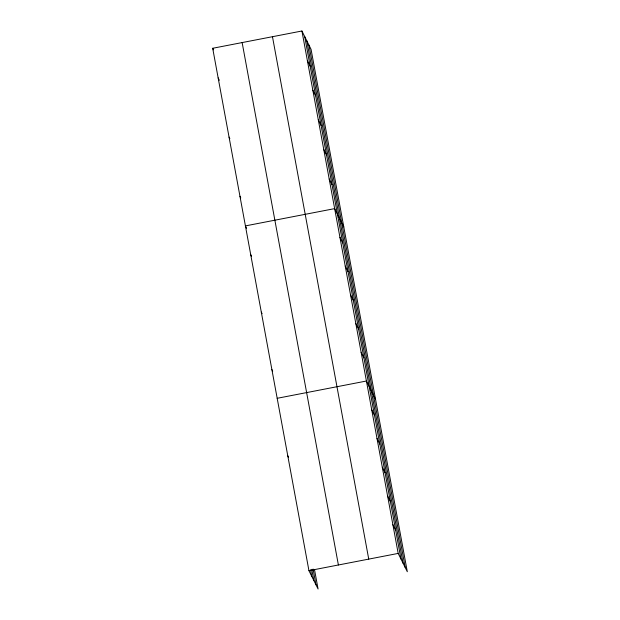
<?xml version="1.0" encoding="UTF-8"?>
<svg xmlns="http://www.w3.org/2000/svg" width="620" height="620" viewBox="0 0 620 620"><rect width="100%" height="100%" fill="white"/><g stroke="black" fill="none" stroke-linecap="round" stroke-linejoin="round"><path stroke-width="0.93" d="M314.487 569.532L318.076 589L308.946 570.687L212.691 48.275L301.925 31L311.054 49.313L407.309 571.725L398.18 553.412L301.925 31M277.179 398.296L366.42 381.021L375.55 399.327M308.946 570.687L398.18 553.412M307.381 60.605L310.163 66.185M312.837 90.21L315.619 95.79M318.293 119.807L321.075 125.395M323.741 149.412L326.531 155M329.197 179.017L331.987 184.605M343.782 226.928L334.653 208.622L245.419 225.897L246.613 228.292M339.946 237.351L342.728 242.939M345.239 266.089L348.029 271.669M350.533 294.818L353.322 300.406M355.826 323.555L358.616 329.135M212.691 48.275L213.481 49.871M361.127 352.284L363.909 357.872M218.147 77.88L219.34 80.275M371.713 409.75L374.496 415.338M229.051 137.09L229.85 138.679M377.007 438.479L379.789 444.067M382.3 467.216L385.082 472.804M239.963 196.292L240.754 197.889M387.593 495.946L390.375 501.534M392.886 524.683L395.669 530.263M250.713 254.626L251.503 256.223M261.299 312.092L262.097 313.689M271.885 369.559L272.684 371.155M287.765 455.762L288.563 457.351M308.962 45.113L405.216 567.525M306.807 40.78L403.062 563.2M304.714 36.588L400.969 559M272.474 36.704L368.737 559.116M242.141 42.578L338.396 564.99M313.077 569.044L315.983 584.8M311.775 569.354L313.821 580.475M310.535 569.788L311.728 576.275"/></g></svg>
